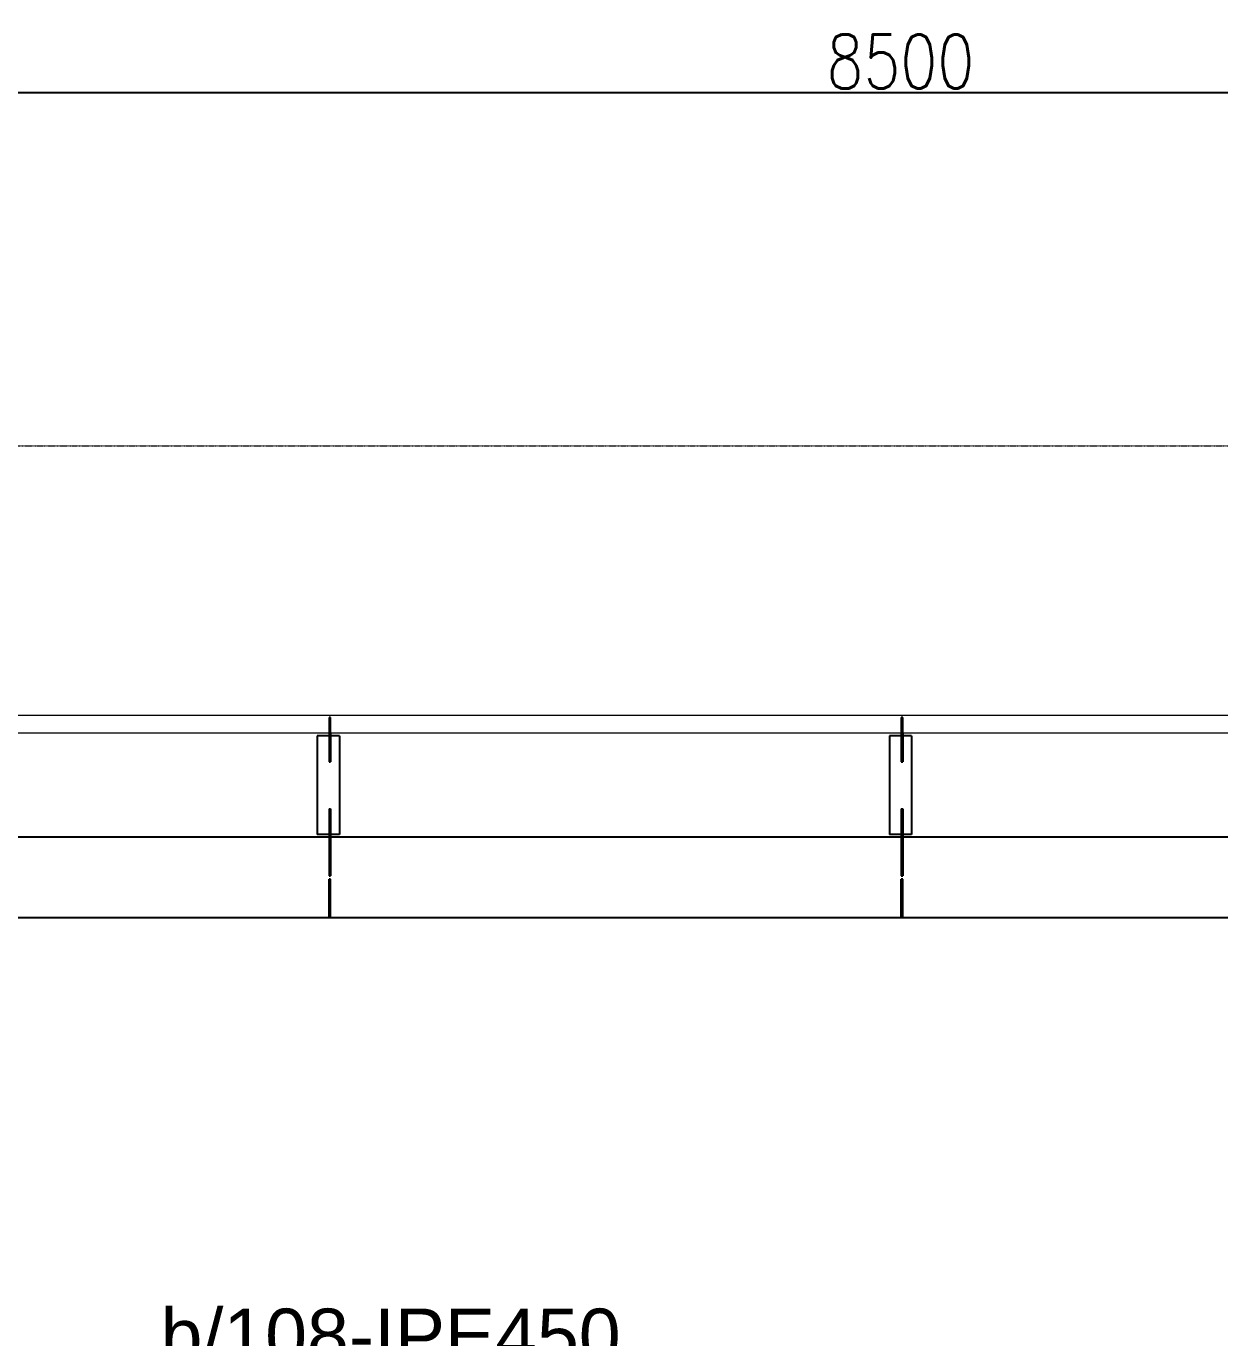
# Model space of a CAD drawing. Header units: millimetres. Extents: x -125 to 97215, y -53820 to 8640.
# Drawn here: x 51236 to 55669, y -28518 to -23645 of the extents above; entities that cross this region are included whole.
import ezdxf
from ezdxf.enums import TextEntityAlignment as Align

# ---------------------------------------------------------------- set-up
doc = ezdxf.new("R2010")
doc.units = ezdxf.units.MM
doc.header["$LTSCALE"] = 0.5
doc.linetypes.add('Grid Line', pattern=[3.33375, 1.905, -0.47625, 0.47625, -0.47625])
for name, color, linetype, lineweight in [('0-1', 7, 'Continuous', 5), ('E_EJES-1', 8, 'Grid Line', 9), ('E_TEXTO', 3, 'Continuous', 9)]:
    doc.layers.add(name, color=color, linetype=linetype, lineweight=lineweight)
doc.layers.add('COTAS', color=8, linetype='Continuous')
doc.layers.add('VIGAS', color=8, linetype='Continuous')
doc.styles.add('CNI_COTAS', font='romans.shx', dxfattribs={"width": 0.8})
doc.styles.add('VERDANA', font='arial.ttf')
doc.dimstyles.new('1.5', dxfattribs={"dimscale": 0, "dimtxt": 200, "dimasz": 120, "dimexe": 4, "dimexo": 4, "dimgap": 15, "dimtad": 1, "dimdec": 0, "dimzin": 4, "dimdsep": 46, "dimtxsty": 'CNI_COTAS', "dimblk": 'OBLIQUE', "dimcen": -0.09, "dimclrd": 256, "dimclrt": 3, "dimadec": 0, "dimazin": 0, "dimtfac": 1, "dimtdec": 0, "dimtmove": 2, "dimatfit": 0, "dimldrblk": 'OBLIQUE', "dimfxl": 0.05, "dimtolj": 1, "dimtzin": 0, "dimarcsym": 0})

# ---------------------------------------------------------------- blocks, each defined once
blk = doc.blocks.new('_Oblique')
at = {"color": 0, "linetype": 'ByBlock', "lineweight": -2}
blk.add_line((-0.5, -0.5), (0.5, 0.5), dxfattribs=at)
blk = doc.blocks.new('*D155')
at = {"layer": 'COTAS', "color": 0, "lineweight": -2, "transparency": 16777216}
for p, q in [((50233.3, -23677.5), (50233.3, -23895.4)), ((58733.3, -23677.5), (58733.3, -23895.4))]:
    blk.add_line(p, q, dxfattribs=at)
at = {"layer": 'COTAS', "lineweight": -2, "transparency": 16777216}
blk.add_line((50233.3, -23891.4), (58733.3, -23891.4), dxfattribs=at)
at = {"layer": 'Defpoints', "color": 0, "transparency": 16777216}
for p in [(50233.3, -23673.5), (58733.3, -23673.5), (58733.3, -23891.4)]:
    blk.add_point(p, dxfattribs=at)
at = {"layer": 'COTAS', "lineweight": -2, "transparency": 16777216, "xscale": 120, "yscale": 120, "zscale": 120, "rotation": 180}
blk.add_blockref('_Oblique', (50233.3, -23891.4), dxfattribs=at)
at = {"layer": 'COTAS', "lineweight": -2, "transparency": 16777216, "xscale": 120, "yscale": 120, "zscale": 120}
blk.add_blockref('_Oblique', (58733.3, -23891.4), dxfattribs=at)
at = {"layer": 'COTAS', "color": 3, "transparency": 16777216, "insert": (54483.3, -23776.4), "char_height": 200, "attachment_point": 5, "style": 'CNI_COTAS'}
blk.add_mtext('\\A1;8500', dxfattribs=at)

msp = doc.modelspace()

# ---------------------------------------------------------------- linework, layer by layer
at = {"layer": '0-1', "color": 8}
for p, q in [((56228.3, -26206.2), (44238.3, -26206.2)), ((56228.3, -26271.2), (44238.3, -26271.2))]:
    msp.add_line(p, q, dxfattribs=at)
at = {"layer": 'E_EJES-1'}
msp.add_line((2836.9, -25204.7), (96315.4, -25204.7), dxfattribs=at)
at = {"layer": 'VIGAS'}
for p, q in [((52367, -26213.7), (52361, -26213.7)), ((52361, -26213.7), (52361, -26271.2)), ((52367, -26271.2), (52367, -26213.7)), ((54492, -26213.7), (54486, -26213.7)), ((54486, -26213.7), (54486, -26271.2)), ((54492, -26271.2), (54492, -26213.7)), ((52361, -26223.7), (52367, -26223.7)), ((54486, -26223.7), (54492, -26223.7)), ((52399.5, -26281.2), (52317.5, -26281.2)), ((52317.5, -26281.2), (52317.5, -26647.9)), ((52361, -26271.2), (52361, -26281.2)), ((52361, -26271.2), (52367, -26271.2)), ((52361, -26281.2), (52361, -26378.7)), ((52361, -26283.7), (52367, -26283.7)), ((52367, -26271.2), (52367, -26281.2)), ((52367, -26281.2), (52367, -26378.7)), ((52399.5, -26281.2), (52399.5, -26647.9)), ((54524.5, -26281.2), (54442.5, -26281.2)), ((54442.5, -26281.2), (54442.5, -26647.9)), ((54486, -26271.2), (54486, -26281.2)), ((54486, -26271.2), (54492, -26271.2)), ((54486, -26281.2), (54486, -26378.7)), ((54486, -26283.7), (54492, -26283.7)), ((54492, -26271.2), (54492, -26281.2)), ((54492, -26281.2), (54492, -26378.7)), ((54524.5, -26281.2), (54524.5, -26647.9)), ((52361, -26363.7), (52367, -26363.7)), ((52361, -26378.7), (52367, -26378.7)), ((54486, -26363.7), (54492, -26363.7)), ((54486, -26378.7), (54492, -26378.7)), ((52361, -26552.9), (52361, -26647.9)), ((52361, -26552.9), (52367, -26552.9)), ((52367, -26552.9), (52367, -26647.9)), ((54486, -26552.9), (54486, -26647.9)), ((54486, -26552.9), (54492, -26552.9)), ((54492, -26552.9), (54492, -26647.9)), ((52399.5, -26647.9), (52317.5, -26647.9)), ((52361, -26637.9), (52367, -26637.9)), ((52361, -26647.9), (52361, -26657.9)), ((52367, -26647.9), (52367, -26657.9)), ((54524.5, -26647.9), (54442.5, -26647.9)), ((54486, -26637.9), (54492, -26637.9)), ((54486, -26647.9), (54486, -26657.9)), ((54492, -26647.9), (54492, -26657.9)), ((56233.3, -26657.9), (46012.3, -26657.9)), ((52361, -26657.9), (52361, -26802.1)), ((52361, -26657.9), (52367, -26657.9)), ((52367, -26657.9), (52367, -26802.1)), ((54486, -26657.9), (54486, -26802.1)), ((54486, -26657.9), (54492, -26657.9)), ((54492, -26657.9), (54492, -26802.1)), ((52361, -26777.1), (52367, -26777.1)), ((54486, -26777.1), (54492, -26777.1)), ((52361, -26802.1), (52367, -26802.1)), ((52367, -26813.6), (52361, -26813.6)), ((52361, -26953.6), (52361, -26813.6)), ((52361, -26843.6), (52367, -26843.6)), ((52367, -26953.6), (52367, -26813.6)), ((54486, -26802.1), (54492, -26802.1)), ((54492, -26813.6), (54486, -26813.6)), ((54486, -26953.6), (54486, -26813.6)), ((54486, -26843.6), (54492, -26843.6)), ((54492, -26953.6), (54492, -26813.6)), ((56233.3, -26957.9), (46012.3, -26957.9)), ((52367, -26953.6), (52361, -26953.6)), ((54492, -26953.6), (54486, -26953.6))]:
    msp.add_line(p, q, dxfattribs=at)

# ---------------------------------------------------------------- texts
at = {"layer": 'E_TEXTO', "style": 'VERDANA'}
msp.add_text('b/108-IPE450', height=200, dxfattribs=at).set_placement((52589.9, -28609.7), align=Align.CENTER)

# ---------------------------------------------------------------- dimensions: what is measured, and where the dimension line sits
at = {"layer": 'COTAS'}
dim = msp.add_linear_dim(base=(58733.3, -23891.4), p1=(50233.3, -23673.5), p2=(58733.3, -23673.5), dimstyle='1.5', override={"dimscale": 1}, dxfattribs=at)
dim.commit()
dim.dimension.update_dxf_attribs({"geometry": '*D155', "text_midpoint": (54483.3, -23776.4)})

doc.saveas('drawing.dxf')
